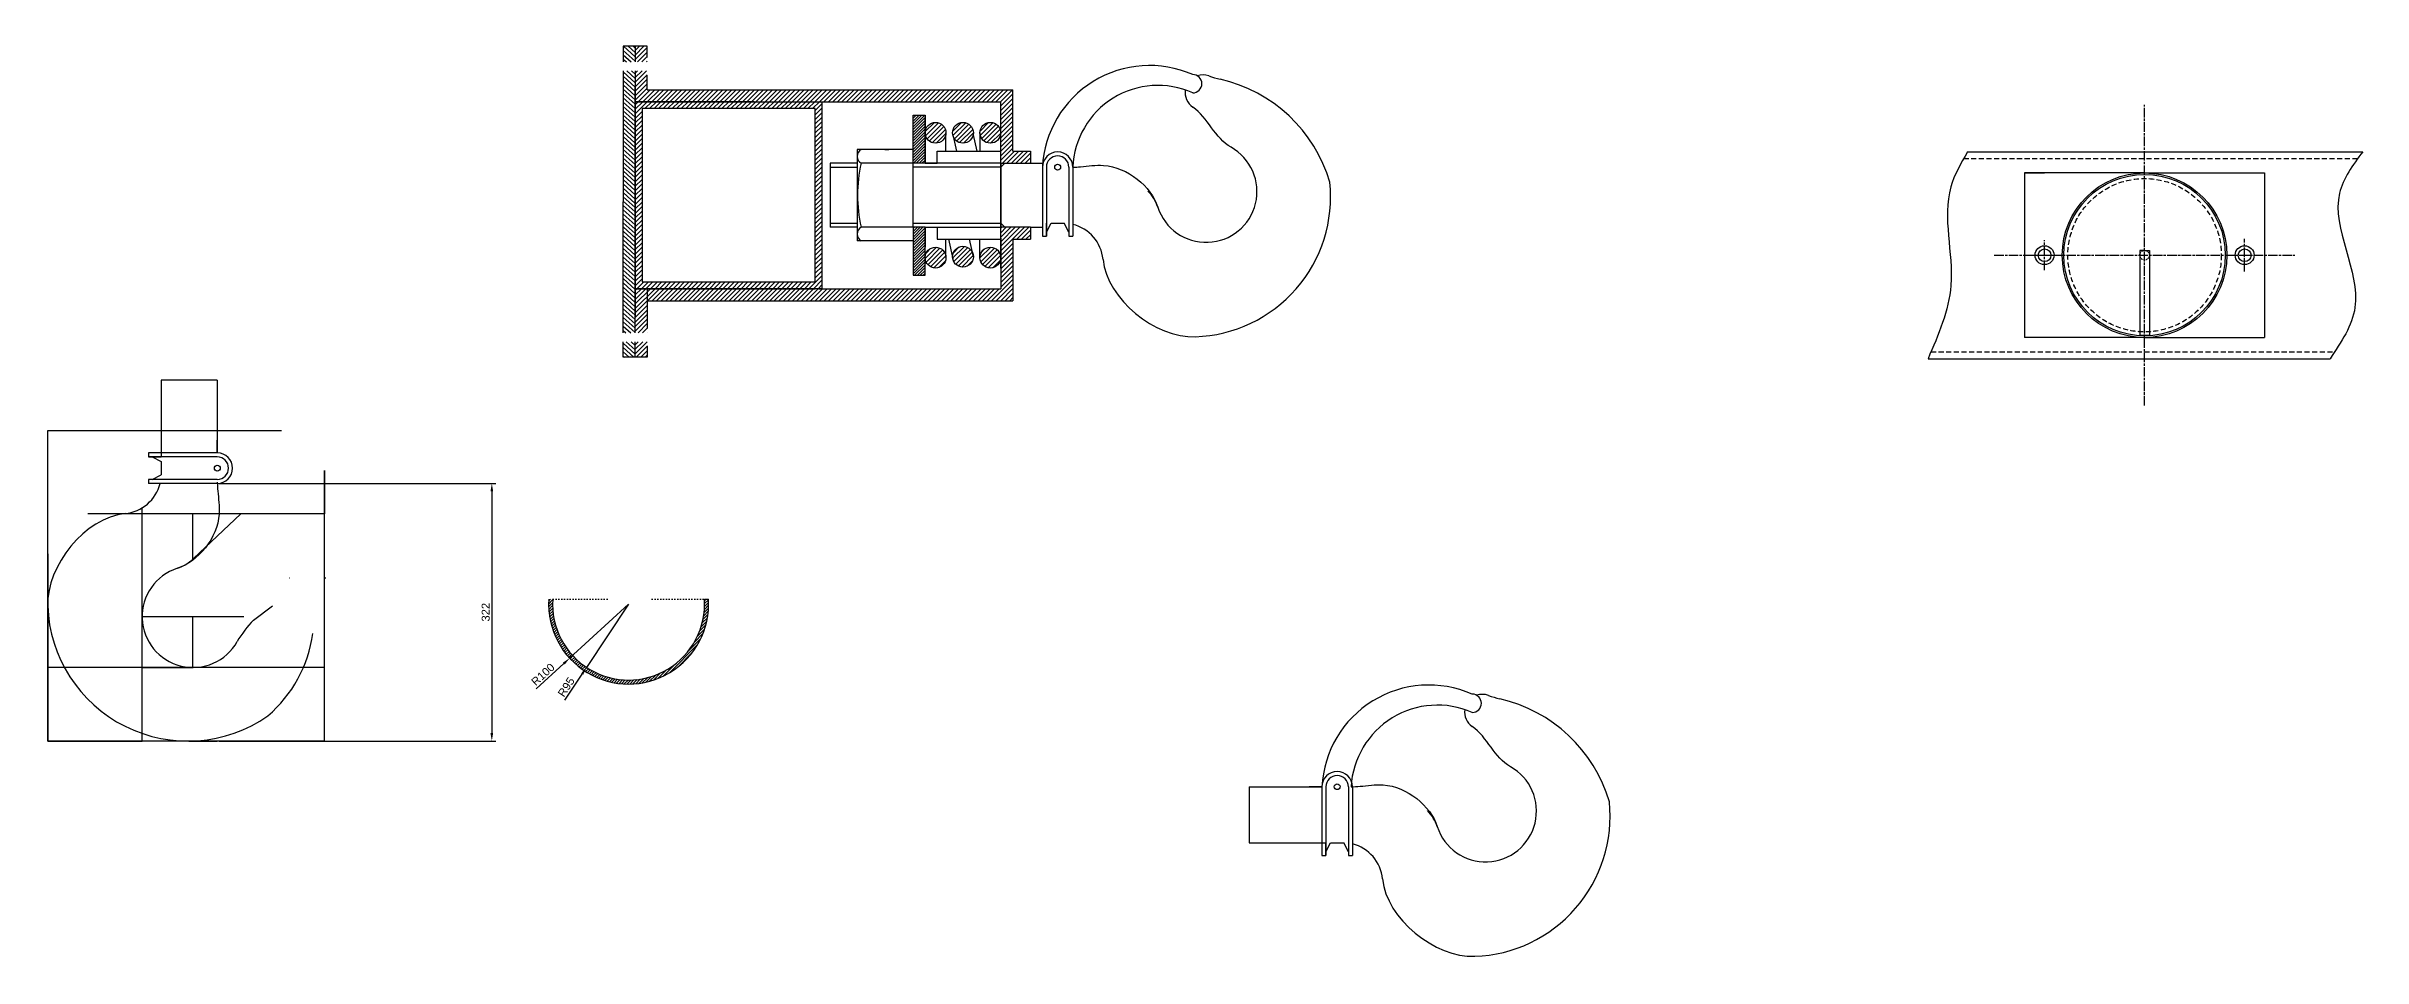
# Model space of a CAD drawing. Header units: millimetres. Extents: x -5057 to 33615, y -6628 to 11138.
# Drawn here: x 7130 to 10024, y -554 to 585 of the extents above; entities that cross this region are included whole.
import ezdxf

# ---------------------------------------------------------------- set-up
doc = ezdxf.new("R2010")
doc.units = ezdxf.units.MM
for name, pattern in [('ACISOWELD', [3, 2, -1]), ('AM_ISO08W050', [18, 12, -1.5, 3, -1.5]), ('HIDDEN', [9.525, 6.35, -3.175])]:
    doc.linetypes.add(name, pattern=pattern)
doc.layers.add('AM_7', color=4, linetype='AM_ISO08W050', lineweight=25)
doc.layers.add('AM_8', color=1, linetype='Continuous', lineweight=25)
doc.styles.get("Standard").update_dxf_attribs({"font": 'arial.ttf'})
doc.dimstyles.new('ISO-25', dxfattribs={"dimscale": 4, "dimtxt": 2.5, "dimasz": 2.5, "dimexe": 1.25, "dimexo": 0.625, "dimtad": 1, "dimtxsty": 'Standard', "dimcen": 2.5, "dimadec": 0, "dimazin": 0, "dimtfac": 1, "dimtmove": 0, "dimatfit": 3, "dimfxl": 1, "dimarcsym": 0})
doc.dimstyles.new('ISO-25$0', dxfattribs={"dimscale": 4, "dimtxt": 2.5, "dimasz": 2.5, "dimexe": 1.25, "dimexo": 0.625, "dimtad": 1, "dimtxsty": 'Standard', "dimcen": 2.5, "dimadec": 0, "dimazin": 0, "dimtfac": 1, "dimtmove": 0, "dimatfit": 3, "dimfxl": 1, "dimarcsym": 0})
pattern_1 = [(45, (-387.863, 8.2), (-2.8284271, 2.8284271), [])]
pattern_2 = [(45, (0, 0), (-2.8284271, 2.8284271), [])]

# ---------------------------------------------------------------- blocks, each defined once
blk = doc.blocks.new('*D45')
at = {"color": 0, "lineweight": -2, "transparency": 16777216}
for p, q in [((7857.3, -112.3), (7783.6, -180)), ((7741.9, -218.3), (7776.3, -186.7))]:
    blk.add_line(p, q, dxfattribs=at)
at = {"color": 0, "transparency": 16777216}
blk.add_solid([(7775.1, -185.5), (7777.4, -188), (7783.6, -180)], dxfattribs=at)
at = {"layer": 'Defpoints', "color": 0, "transparency": 16777216}
for p in [(7857.3, -112.3), (7783.6, -180)]:
    blk.add_point(p, dxfattribs=at)
at = {"color": 0, "transparency": 16777216, "insert": (7750.3, -200.3), "char_height": 10, "attachment_point": 5, "rotation": 42.5859}
blk.add_mtext('R100', dxfattribs=at)
blk = doc.blocks.new('*D46')
at = {"color": 0, "lineweight": -2, "transparency": 16777216}
for p, q in [((7857.3, -112.3), (7804.8, -191.5)), ((7777.7, -232.3), (7799.3, -199.8))]:
    blk.add_line(p, q, dxfattribs=at)
at = {"color": 0, "transparency": 16777216}
blk.add_solid([(7797.9, -198.9), (7800.6, -200.7), (7804.8, -191.5)], dxfattribs=at)
at = {"layer": 'Defpoints', "color": 0, "transparency": 16777216}
for p in [(7857.3, -112.3), (7804.8, -191.5)]:
    blk.add_point(p, dxfattribs=at)
at = {"color": 0, "transparency": 16777216, "insert": (7779.4, -216), "char_height": 10, "attachment_point": 5, "rotation": 56.4657}
blk.add_mtext('R95', dxfattribs=at)
blk = doc.blocks.new('*D47')
at = {"color": 0, "lineweight": -2, "transparency": 16777216}
for p, q in [((7345.9, 38.5), (7691.4, 38.5)), ((7686.4, 28.5), (7686.4, -273.5)), ((7345.9, -283.5), (7691.4, -283.5))]:
    blk.add_line(p, q, dxfattribs=at)
at = {"color": 0, "transparency": 16777216}
for points in [[(7684.7, 28.5), (7688.1, 28.5), (7686.4, 38.5)], [(7684.7, -273.5), (7688.1, -273.5), (7686.4, -283.5)]]:
    blk.add_solid(points, dxfattribs=at)
at = {"layer": 'Defpoints', "color": 0, "transparency": 16777216}
for p in [(7343.4, 38.5), (7343.4, -283.5), (7686.4, -283.5)]:
    blk.add_point(p, dxfattribs=at)
at = {"color": 0, "transparency": 16777216, "insert": (7678.8, -122.5), "char_height": 10, "attachment_point": 5, "rotation": 90}
blk.add_mtext('322', dxfattribs=at)

msp = doc.modelspace()

# ---------------------------------------------------------------- hatches: boundary and pattern name
at = {"layer": 'AM_8', "true_color": 0x136734}
h = msp.add_hatch(dxfattribs=at)
h.set_pattern_fill('_U', color=116, scale=4, angle=138, style=0, pattern_type=0)
h.set_pattern_definition([(138, (-294.6164, 60.544), (-2.6765224, -2.9725793), [])])
h.paths.add_polyline_path([(7865.611, 584.786), (7850.611, 584.786), (7850.611, 565.342), (7865.611, 565.342)])
h.paths.add_polyline_path([(7865.611, 215.629), (7850.611, 215.629), (7850.611, 196.186), (7865.611, 196.186)])
h.paths.add_polyline_path([(7850.611, 554.229), (7850.611, 226.742), (7865.611, 226.742), (7865.611, 554.229)])
h = msp.add_hatch(dxfattribs=at)
h.set_pattern_fill('_U', color=116, scale=4, angle=45, style=0, pattern_type=0)
h.set_pattern_definition(pattern_2)
h.paths.add_polyline_path([(7880.611, 584.786), (7865.611, 584.786), (7865.611, 565.342), (7876.982, 565.342), (7878.797, 565.342), (7880.611, 565.342), (7880.611, 570.708)])
h.paths.add_polyline_path([(7880.611, 210.264), (7880.611, 215.629), (7878.797, 215.629), (7876.982, 215.629), (7865.611, 215.629), (7865.611, 196.186), (7880.611, 196.186)])
h.paths.add_polyline_path([(8337.324, 343.754), (8359.366, 343.754), (8359.366, 358.686), (8322.311, 358.686), (8322.311, 307.686), (8322.311, 281.886), (8099.211, 281.886), (8094.911, 281.886), (7865.611, 281.886), (7865.611, 226.742), (7876.982, 226.742), (7878.797, 226.742), (7880.611, 226.742), (7880.611, 232.108), (7880.611, 266.886), (8337.324, 266.886)])
h.paths.add_polyline_path([(8322.311, 515.486), (8322.311, 438.686), (8322.324, 438.686), (8359.366, 438.686), (8359.366, 453.686), (8337.324, 453.686), (8337.324, 530.489), (7880.611, 530.489), (7880.611, 554.229), (7865.611, 554.229), (7865.611, 515.486)])
at = {"layer": 'AM_8'}
h = msp.add_hatch(dxfattribs=at)
h.set_pattern_fill('_U', color=256, scale=4, angle=45, style=0, pattern_type=0)
h.set_pattern_definition(pattern_2)
h.paths.add_polyline_path([(7865.611, 281.886), (8099.211, 281.886), (8099.211, 515.486), (7865.611, 515.486)])
h.paths.add_polyline_path([(8090.611, 290.486), (7874.211, 290.486), (7874.211, 506.886), (8090.611, 506.886)], flags=16)
h = msp.add_hatch(dxfattribs=at)
h.set_pattern_fill('_U', color=256, scale=2.5, angle=45, style=0, pattern_type=0)
h.set_pattern_definition([(45, (-387.8631, 8.2), (-1.76776695, 1.76776695), [])])
h.paths.add_polyline_path([(8227.844, 358.686), (8212.844, 358.686), (8212.844, 298.686), (8227.844, 298.686)])
h.paths.add_polyline_path([(8212.844, 498.686), (8212.844, 438.686), (8221.844, 438.686), (8227.844, 438.686), (8227.844, 498.686)])
h = msp.add_hatch(dxfattribs=at)
h.set_pattern_fill('_U', color=256, scale=4, angle=45, style=0, pattern_type=0)
h.set_pattern_definition(pattern_1)
edge = h.paths.add_edge_path()
edge.add_arc((8240.844, 476.686), 13, 180, 537.077451)
edge.add_arc((8240.844, 476.686), 13, 177.077451, 180)
h = msp.add_hatch(dxfattribs=at)
h.set_pattern_fill('_U', color=256, scale=4, angle=45, style=0, pattern_type=0)
h.set_pattern_definition(pattern_1)
edge = h.paths.add_edge_path()
edge.add_arc((8275.078, 476.686), 13, 191.459156, 513.595399)
edge.add_arc((8275.078, 476.686), 13, 153.595399, 191.459156)
edge = h.paths.add_edge_path()
edge.add_arc((8309.311, 476.686), 13, 0, 360)
edge = h.paths.add_edge_path()
edge.add_arc((8309.311, 320.686), 13, 0, 360)
edge = h.paths.add_edge_path()
edge.add_arc((8275.078, 321.836), 13, 0, 360)
edge = h.paths.add_edge_path()
edge.add_arc((8240.844, 320.686), 13, 0, 360)
h = msp.add_hatch(dxfattribs=at)
h.set_pattern_fill('_U', color=256, scale=2.5, angle=45, style=0, pattern_type=0)
h.set_pattern_definition([(45, (-856.4828, -442.2294), (-1.76776695, 1.76776695), [])])
edge = h.paths.add_edge_path()
edge.add_arc((7857.259, -112.287), 95, 176.378909, 363.621091)
edge.add_line((7952.07, -106.287), (7957.079, -106.287))
edge.add_arc((7857.259, -112.287), 100, -183.439813, 3.439813, ccw=False)
edge.add_line((7757.44, -106.287), (7762.449, -106.287))

# ---------------------------------------------------------------- linework, layer by layer
for p, q in [((7865.611, 584.786), (7850.611, 584.786)), ((7850.611, 584.786), (7850.611, 565.342)), ((7880.611, 584.786), (7865.611, 584.786)), ((7865.611, 584.786), (7865.611, 565.342)), ((7880.611, 570.708), (7880.611, 584.786)), ((7850.611, 554.229), (7850.611, 390.486)), ((7865.611, 554.229), (7865.611, 246.22)), ((7865.611, 226.742), (7865.611, 534.752)), ((7880.611, 530.489), (7880.611, 548.864)), ((7880.611, 530.489), (8337.324, 530.489)), ((8337.324, 453.686), (8337.324, 530.489)), ((7865.611, 519.786), (7865.611, 396.486)), ((8014.069, 515.52), (7865.611, 515.486)), ((7865.611, 515.486), (8099.211, 515.486)), ((7874.211, 506.886), (7874.211, 396.486)), ((8090.611, 506.886), (7874.211, 506.886)), ((8090.611, 290.486), (8090.611, 506.886)), ((8099.211, 281.886), (8099.211, 515.486)), ((8099.211, 515.486), (8322.311, 515.486)), ((8212.844, 438.686), (8212.844, 498.686)), ((8212.844, 498.686), (8227.844, 498.686)), ((8227.844, 498.686), (8227.844, 438.686)), ((8227.844, 476.72), (8227.844, 494.55)), ((8322.311, 453.686), (8322.311, 515.486)), ((8227.844, 489.686), (8227.844, 463.686)), ((8227.844, 438.686), (8227.844, 476.72)), ((8227.844, 438.686), (8227.844, 463.686)), ((8227.844, 438.686), (8227.844, 463.686)), ((8253.844, 453.686), (8253.844, 476.686)), ((8262.841, 472.297), (8266.95, 453.686)), ((8292.956, 453.686), (8288.054, 475.897)), ((8296.311, 476.686), (8296.311, 453.686)), ((8322.311, 307.686), (8322.311, 490.836)), ((8109.201, 438.686), (8109.221, 358.686)), ((8142.844, 438.677), (8109.201, 438.669)), ((8212.844, 455.779), (8142.844, 455.779)), ((8142.844, 455.779), (8142.844, 341.661)), ((8177.366, 438.686), (8147.843, 438.679)), ((8212.844, 438.686), (8147.844, 438.686)), ((8177.366, 455.779), (8182.366, 455.779)), ((8212.844, 438.686), (8182.366, 438.686)), ((8212.844, 438.686), (8212.844, 438.686)), ((8227.844, 438.686), (8212.844, 438.686)), ((8212.844, 358.686), (8212.844, 438.686)), ((8227.844, 438.686), (8221.844, 438.686)), ((8227.844, 438.686), (8233.376, 438.686)), ((8322.324, 438.686), (8227.844, 438.686)), ((8227.844, 438.686), (8242.844, 438.686)), ((8242.844, 438.686), (8242.844, 453.686)), ((8242.844, 453.686), (8322.324, 453.686)), ((8296.311, 438.485), (8296.267, 438.686)), ((8296.311, 438.686), (8296.311, 438.485)), ((8322.324, 438.686), (8327.324, 438.686)), ((8322.324, 438.686), (8359.715, 438.686)), ((8322.324, 438.686), (8322.324, 358.686)), ((8324.824, 438.686), (8359.715, 438.686)), ((8337.324, 453.686), (8359.366, 453.686)), ((8359.366, 453.686), (8359.366, 438.686)), ((8359.715, 438.686), (8375.034, 438.686)), ((9530.384, 452.997), (10024.096, 452.997)), ((8374.366, 433.686), (8374.366, 347.686)), ((8379.366, 433.686), (8379.366, 363.686)), ((8407.466, 433.686), (8407.466, 362.21)), ((8412.466, 433.686), (8412.466, 362.21)), ((9751.607, 426.535), (9601.607, 426.535)), ((9601.607, 426.535), (9601.607, 220.859)), ((9601.607, 426.535), (9626.607, 426.535)), ((9751.607, 426.535), (9901.607, 426.535)), ((9901.607, 426.535), (9901.607, 220.859)), ((7850.611, 226.742), (7850.611, 390.486)), ((7865.611, 396.486), (7865.611, 384.486)), ((7865.611, 384.486), (7865.611, 261.186)), ((7874.211, 396.486), (7874.211, 384.486)), ((7874.211, 384.486), (7874.211, 290.486)), ((8142.844, 358.677), (8109.221, 358.669)), ((8182.366, 358.687), (8147.832, 358.679)), ((8212.916, 358.686), (8182.366, 358.686)), ((8212.844, 358.686), (8212.844, 298.686)), ((8227.844, 358.686), (8212.844, 358.686)), ((8227.844, 298.686), (8227.844, 358.686)), ((8227.844, 358.686), (8322.324, 358.686)), ((8227.844, 358.686), (8227.844, 333.686)), ((8242.844, 358.754), (8242.844, 343.754)), ((8359.366, 358.686), (8322.324, 358.686)), ((8359.366, 358.686), (8374.366, 358.686)), ((8359.366, 358.686), (8359.366, 343.686)), ((8359.366, 347.686), (8359.366, 347.686)), ((8374.366, 347.686), (8379.366, 347.686)), ((8379.366, 363.686), (8379.366, 347.686)), ((8379.366, 352.373), (8385.14, 363.686)), ((8379.366, 352.373), (8379.366, 363.686)), ((8385.14, 363.686), (8401.692, 363.686)), ((8385.14, 363.686), (8393.416, 363.686)), ((8407.466, 352.373), (8401.692, 363.686)), ((8407.466, 362.21), (8407.466, 347.686)), ((8407.466, 347.686), (8412.466, 347.686)), ((8412.466, 362.21), (8412.466, 347.686)), ((8212.844, 341.661), (8142.844, 341.661)), ((8242.844, 343.754), (8322.324, 343.754)), ((8253.844, 320.686), (8253.844, 343.754)), ((8256.968, 343.754), (8262.379, 319.054)), ((8288.078, 321.836), (8283.232, 343.754)), ((8296.311, 320.686), (8296.311, 343.754)), ((8322.311, 344.836), (8322.311, 281.886)), ((8337.324, 343.686), (8359.366, 343.686)), ((8337.324, 343.686), (8337.324, 266.886)), ((9745.607, 329.697), (9745.607, 223.697)), ((9751.607, 329.697), (9745.607, 329.697)), ((9745.607, 329.697), (9757.607, 329.697)), ((9757.607, 329.697), (9757.607, 223.697)), ((7874.211, 290.486), (8090.611, 290.486)), ((8212.844, 298.686), (8227.844, 298.686)), ((8099.211, 281.886), (7865.611, 281.886)), ((7865.611, 281.886), (7869.911, 281.886)), ((7869.911, 281.886), (8090.611, 281.886)), ((7880.611, 281.886), (7880.611, 266.886)), ((7880.611, 268.032), (7880.611, 232.108)), ((7880.611, 266.886), (8337.324, 266.886)), ((8094.911, 281.886), (8099.211, 281.886)), ((8099.211, 281.886), (8322.311, 281.886)), ((7850.611, 196.186), (7850.611, 215.629)), ((7865.611, 196.186), (7865.611, 215.629)), ((7880.611, 210.264), (7880.611, 196.186)), ((9751.607, 220.859), (9601.607, 220.859)), ((9745.607, 223.697), (9757.607, 223.697)), ((9751.607, 220.859), (9901.607, 220.859)), ((7865.611, 196.186), (7850.611, 196.186)), ((7880.611, 196.186), (7865.611, 196.186)), ((9480.968, 194.397), (9983.468, 194.397)), ((7343.386, 167.551), (7273.386, 167.551)), ((7273.386, 167.551), (7273.386, 76.57)), ((7343.386, 167.551), (7343.386, 76.57)), ((7131.47, -283.53), (7131.47, 104.47)), ((7131.47, 104.47), (7423.789, 104.47)), ((7343.386, 76.57), (7343.386, 92.57)), ((7273.386, 76.57), (7257.386, 76.57)), ((7257.386, 76.57), (7257.386, 76.57)), ((7257.386, 76.57), (7257.386, 71.57)), ((7273.386, 71.57), (7257.386, 71.57)), ((7262.073, 71.57), (7273.386, 65.795)), ((7343.386, 76.57), (7273.386, 76.57)), ((7273.386, 76.57), (7273.386, 71.57)), ((7343.386, 71.57), (7273.386, 71.57)), ((7273.386, 65.795), (7273.386, 49.244)), ((7273.386, 65.795), (7273.386, 57.52)), ((7271.91, 43.47), (7257.386, 43.47)), ((7257.386, 43.47), (7257.386, 38.47)), ((7271.91, 38.47), (7257.386, 38.47)), ((7262.073, 43.47), (7273.386, 49.244)), ((7343.386, 43.47), (7271.91, 43.47)), ((7343.386, 38.47), (7271.91, 38.47)), ((7477.47, -283.53), (7477.47, 54.47)), ((7477.47, 54.47), (7477.47, 38.47)), ((7477.47, 38.47), (7477.47, 0.37)), ((7477.47, 0.37), (7181.47, 0.37)), ((7249.47, -283.53), (7249.47, 7.872)), ((7312.97, -55.897), (7312.97, 0.37)), ((7372.941, 0.37), (7313.523, -55.353)), ((7131.47, -49.63), (7131.47, -283.53)), ((7433.346, -79.58), (7433.429, -79.58)), ((7477.47, -79.58), (7479.088, -79.58)), ((7388.746, -132.515), (7412.466, -114.574)), ((7952.07, -106.287), (7957.079, -106.287)), ((7249.47, -191.53), (7249.47, -128.03)), ((7249.47, -128.03), (7351.565, -128.03)), ((7312.97, -191.53), (7312.97, -128.03)), ((7312.97, -128.03), (7376.47, -128.03)), ((7477.47, -191.53), (7131.47, -191.53)), ((7249.47, -191.53), (7312.97, -191.53)), ((7477.47, -283.53), (7477.47, -191.53)), ((7477.47, -283.53), (7131.47, -283.53)), ((7131.47, -283.53), (7249.47, -283.53)), ((7308.386, -283.53), (7343.386, -283.53)), ((8632.627, -340.621), (8632.627, -410.621)), ((8632.627, -340.621), (8723.608, -340.621)), ((8723.608, -340.621), (8707.608, -340.621)), ((8723.608, -340.621), (8723.608, -410.621)), ((8728.608, -340.621), (8728.608, -410.621)), ((8756.708, -340.621), (8756.708, -412.097)), ((8761.708, -340.621), (8761.708, -412.097)), ((8632.627, -410.621), (8723.608, -410.621)), ((8723.608, -410.621), (8723.608, -426.621)), ((8723.608, -410.621), (8728.608, -410.621)), ((8723.608, -426.621), (8723.608, -426.621)), ((8723.608, -426.621), (8728.608, -426.621)), ((8728.608, -410.621), (8728.608, -426.621)), ((8728.608, -421.934), (8734.382, -410.621)), ((8734.382, -410.621), (8750.934, -410.621)), ((8734.382, -410.621), (8742.658, -410.621)), ((8756.708, -421.934), (8750.934, -410.621)), ((8756.708, -412.097), (8756.708, -426.621)), ((8756.708, -426.621), (8761.708, -426.621)), ((8761.708, -412.097), (8761.708, -426.621))]:
    msp.add_line(p, q)
at = {"color": 3}
for p, q in [((8322.324, 433.686), (8327.324, 438.686)), ((8109.202, 433.669), (8142.844, 433.669)), ((8146.792, 433.669), (8147.366, 433.669)), ((8322.324, 433.686), (8212.844, 433.686)), ((8109.219, 363.686), (8142.844, 363.686)), ((8146.795, 363.686), (8147.366, 363.686)), ((8212.844, 363.686), (8322.324, 363.686)), ((8322.324, 363.754), (8327.324, 358.754))]:
    msp.add_line(p, q, dxfattribs=at)
at = {"linetype": 'HIDDEN'}
for p, q in [((9525.471, 444.397), (10017.827, 444.397)), ((9484.707, 202.997), (9989.186, 202.997))]:
    msp.add_line(p, q, dxfattribs=at)
for points in [[(8379.366, 347.686), (8379.366, 363.686)], [(7257.386, 71.57), (7273.386, 71.57)], [(8728.608, -426.621), (8728.608, -410.621)]]:
    msp.add_lwpolyline(points)
for centre, radius in [((8240.844, 476.686), 13), ((8275.078, 476.686), 13), ((8309.311, 476.686), 13), ((8393.416, 433.686), 3.655), ((9751.607, 323.697), 102.838), ((9751.607, 323.697), 100.83), ((8240.844, 320.686), 13), ((8275.078, 321.836), 13), ((8309.311, 320.686), 13), ((9626.607, 323.697), 11.8), ((9626.607, 323.697), 7.95), ((9876.607, 323.697), 11.8), ((9876.607, 323.697), 7.95), ((7343.386, 57.52), 3.655), ((7131.47, -283.53), 8.411511692697602e-13), ((8742.658, -340.621), 3.655)]:
    msp.add_circle(centre, radius)
msp.add_circle((9751.607, 323.697), 95.85, dxfattribs=at)
at = {"linetype": 'ACISOWELD'}
msp.add_circle((9751.607, 323.697), 6, dxfattribs=at)
for centre, radius, start, end in [((8508.146, 426.86), 133.954, 66.195826, 177.079282), ((8518.671, 429.651), 106.282, 65.815872, 177.81784), ((8574.764, 527.074), 22.066, 171.925428, 235.328859), ((8562.211, 538.012), 11.407, 270, 90), ((8574.764, 527.074), 22.066, 69.920474, 108.571821), ((8622.852, 658.627), 118, 249.920474, 257.15887), ((8555.353, 362.513), 185.71, 16.367516, 77.15887), ((8152.66, 447.232), 9.81, 119.401024, 240.598976), ((8326.066, 398.686), 182.655, 167.350172, 192.649828), ((8393.416, 433.686), 19.05, 0, 180), ((8393.416, 433.686), 14.05, 0, 180), ((8410.808, 551.686), 118, 270.805107, 275.456554), ((8578.966, 403.27), 63.5, 197.856645, 60.680915), ((8578.966, 403.27), 63.5, 197.856645, 60.680915), ((8559.415, 396.728), 175.062, 271.980915, 5.94021), ((8470.934, 368.467), 50, 17.856645, 45), ((8152.939, 350.173), 9.92, 120.897886, 239.102114), ((8400.407, 313.686), 50, 5.56045, 76.04388), ((7343.386, 57.52), 19.05, 270, 90), ((7343.386, 57.52), 14.05, 270, 90), ((7223.386, 50.528), 50, 275.56045, 346.04388), ((7461.386, 40.128), 118, 180, 185.456554), ((7278.167, -19.998), 50, 287.856645, 315), ((7312.97, -128.03), 63.5, 107.856645, 330.680915), ((7312.97, -128.03), 63.5, 107.856645, 330.680915), ((7306.428, -108.479), 175.062, 181.980915, 304.889203), ((7857.259, -112.287), 100, 176.560187, 3.439813), ((7857.259, -112.287), 95, 176.378909, 3.621091), ((7471.221, -216.906), 118, 134.342305, 150.680915), ((7298.494, -126.239), 165.872, 310.655852, 352.036293), ((8857.388, -347.447), 133.954, 66.195826, 177.079282), ((8911.453, -236.296), 11.407, 270, 90), ((8924.006, -247.233), 22.066, 69.920474, 108.571821), ((8972.094, -115.68), 118, 249.920474, 257.15887), ((8904.595, -411.794), 185.71, 16.367516, 77.15887), ((8868.061, -346.808), 108.188, 66.354301, 176.721917), ((8924.006, -247.233), 22.066, 171.925428, 235.328859), ((8928.208, -371.037), 63.5, 197.856645, 60.680915), ((8928.208, -371.037), 63.5, 197.856645, 60.680915), ((8742.658, -340.621), 19.05, 0, 180), ((8742.658, -340.621), 14.05, 0, 180), ((8760.05, -222.621), 118, 270, 275.456554), ((8820.175, -405.84), 50, 17.856645, 45), ((8908.656, -377.579), 175.062, 271.980915, 5.94021), ((8749.649, -460.621), 50, 5.56045, 76.04388)]:
    msp.add_arc(centre, radius, start, end)
for points in [[(8610.06, 458.637), (8589.885, 469.967), (8581.241, 495.764), (8562.211, 508.926)], [(8450.172, 318.531), (8455.033, 268.594), (8515.324, 220.036), (8565.466, 221.77)], [(7228.23, 0.764), (7178.294, -4.098), (7129.736, -64.388), (7131.47, -114.53)], [(8959.302, -315.671), (8939.127, -304.34), (8930.483, -278.543), (8911.453, -265.381)], [(8799.413, -455.777), (8804.275, -505.713), (8864.565, -554.271), (8914.708, -552.537)]]:
    msp.add_open_spline(points, degree=3)
for points in [[(8422.029, 434.22), (8431.261, 435.102), (8471.541, 441.67), (8510.177, 409.71), (8518.525, 383.799)], [(7343.92, 28.907), (7344.802, 19.675), (7351.37, -20.606), (7319.41, -59.242), (7293.499, -67.589)], [(8771.27, -340.087), (8780.502, -339.205), (8820.783, -332.637), (8859.419, -364.597), (8867.767, -390.508)]]:
    msp.add_open_spline(points, degree=3, knots=[9.29149122, 9.29149122, 9.29149122, 9.29149122, 35.53840464, 117.20577661, 117.20577661, 117.20577661, 117.20577661])
for points in [[(9530.384, 452.997), (9509.507, 409.04), (9509.507, 285.88), (9480.968, 194.397)], [(10024.096, 452.997), (9995.174, 401.324), (10014.456, 258.212), (9983.468, 194.397)]]:
    msp.add_spline(points, degree=3)
at = {"layer": 'AM_7'}
for p, q in [((9751.607, 135.906), (9751.607, 511.489)), ((9563.816, 323.697), (9939.398, 323.697)), ((9607.977, 323.697), (9645.238, 323.697)), ((9626.607, 305.067), (9626.607, 342.328)), ((9856.33, 323.697), (9896.884, 323.697)), ((9876.607, 303.421), (9876.607, 343.974))]:
    msp.add_line(p, q, dxfattribs=at)

# ---------------------------------------------------------------- dimensions: what is measured, and where the dimension line sits
dim = msp.add_linear_dim(base=(7686.397, -283.53), p1=(7343.386, 38.47), p2=(7343.386, -283.53), angle=90, dimstyle='ISO-25$0', override={"dimdec": 1})
dim.commit()
dim.dimension.update_dxf_attribs({"geometry": '*D47', "text_midpoint": (7678.788, -122.53)})
for mpoint, picture, middle in [((7783.633, -179.957), '*D45', (7750.276, -200.285)), ((7804.778, -191.475), '*D46', (7779.388, -216.019))]:
    dim = msp.add_radius_dim(center=(7857.259, -112.287), mpoint=mpoint, dimstyle='ISO-25')
    dim.commit()
    dim.dimension.update_dxf_attribs({"geometry": picture, "text_midpoint": middle})

doc.saveas('drawing.dxf')
